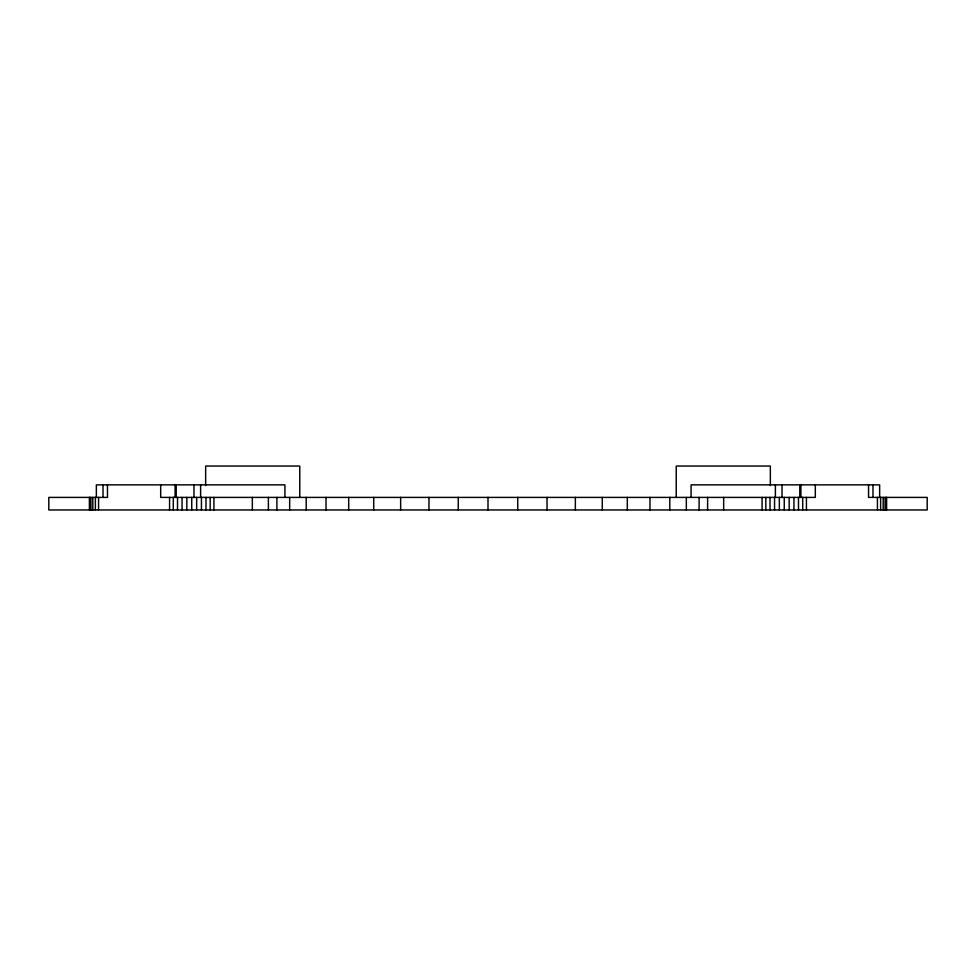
<?xml version="1.0" encoding="UTF-8"?>
<svg xmlns="http://www.w3.org/2000/svg" width="976" height="976" viewBox="0 0 976 976"><rect width="100%" height="100%" fill="white"/><g stroke="black" fill="none" stroke-linecap="round" stroke-linejoin="round"><path stroke-width="1.46" d="M886.611 497.406L886.611 509.96M886.22 497.406L886.22 509.96M885.073 497.406L885.073 509.96M883.195 497.406L883.195 509.96M880.62 497.406L880.62 509.96M879.644 497.406L879.644 484.865L691.081 484.865L691.081 497.406M877.424 497.406L877.424 509.96M872.983 484.865L872.983 497.406M868.555 484.865L868.555 497.406L927.2 497.406L927.2 509.96L48.8 509.96L48.8 497.406L107.494 497.406L107.445 484.865M815.314 484.865L815.314 497.406L160.686 497.406L160.686 484.865M806.432 497.406L806.432 509.96M802.699 497.406L802.699 509.96M800.893 484.865L800.893 497.406M799.783 484.865L799.783 497.406M798.49 497.406L798.49 509.96M793.952 497.406L793.952 509.96M789.157 497.406L789.157 509.96M784.253 497.406L784.253 509.96M782.032 484.865L782.032 497.406M779.348 497.406L779.348 509.96M775.383 484.865L775.383 497.406M774.554 497.406L774.554 509.96M770.345 485.462L770.345 466.04L676.234 466.04L676.234 497.406M770.015 497.406L770.015 509.96M765.818 497.406L765.818 509.96M762.073 497.406L762.073 509.96M723.667 497.406L723.667 509.96M707.6 497.406L707.6 509.96M699.097 497.406L699.097 509.96M686.335 497.406L686.335 509.96M669.804 497.406L669.804 509.96M649.967 497.406L649.967 509.96M627.3 497.406L627.3 509.96M602.277 497.406L602.277 509.96M575.352 497.406L575.352 509.96M547.024 497.406L547.024 509.96M517.744 497.406L517.744 509.96M488 497.406L488 509.96M458.256 497.406L458.256 509.96M428.976 497.406L428.976 509.96M400.648 497.406L400.648 509.96M373.723 497.406L373.723 509.96M348.7 497.406L348.7 509.96M326.033 497.406L326.033 509.96M306.196 497.406L306.196 509.96M299.766 497.406L299.766 466.04L205.655 466.04L205.655 485.462M289.665 497.406L289.665 509.96M284.919 497.406L284.919 484.865L96.356 484.865L96.356 497.406M276.903 497.406L276.903 509.96M268.4 497.406L268.4 509.96M252.333 497.406L252.333 509.96M213.927 497.406L213.927 509.96M210.182 497.406L210.182 509.96M205.985 497.406L205.985 509.96M201.446 497.406L201.446 509.96M200.617 484.865L200.617 497.406M196.652 497.406L196.652 509.96M193.968 484.865L193.968 497.406M191.747 497.406L191.747 509.96M186.843 497.406L186.843 509.96M182.048 497.406L182.048 509.96M177.51 497.406L177.51 509.96M176.217 484.865L176.217 497.406M175.107 484.865L175.107 497.406M173.301 497.406L173.301 509.96M169.568 497.406L169.568 509.96M103.017 484.865L103.017 497.406M98.576 497.406L98.576 509.96M95.38 497.406L95.38 509.96M92.805 497.406L92.805 509.96M90.927 497.406L90.927 509.96M89.78 497.406L89.78 509.96M89.389 497.406L89.389 509.96"/></g></svg>
